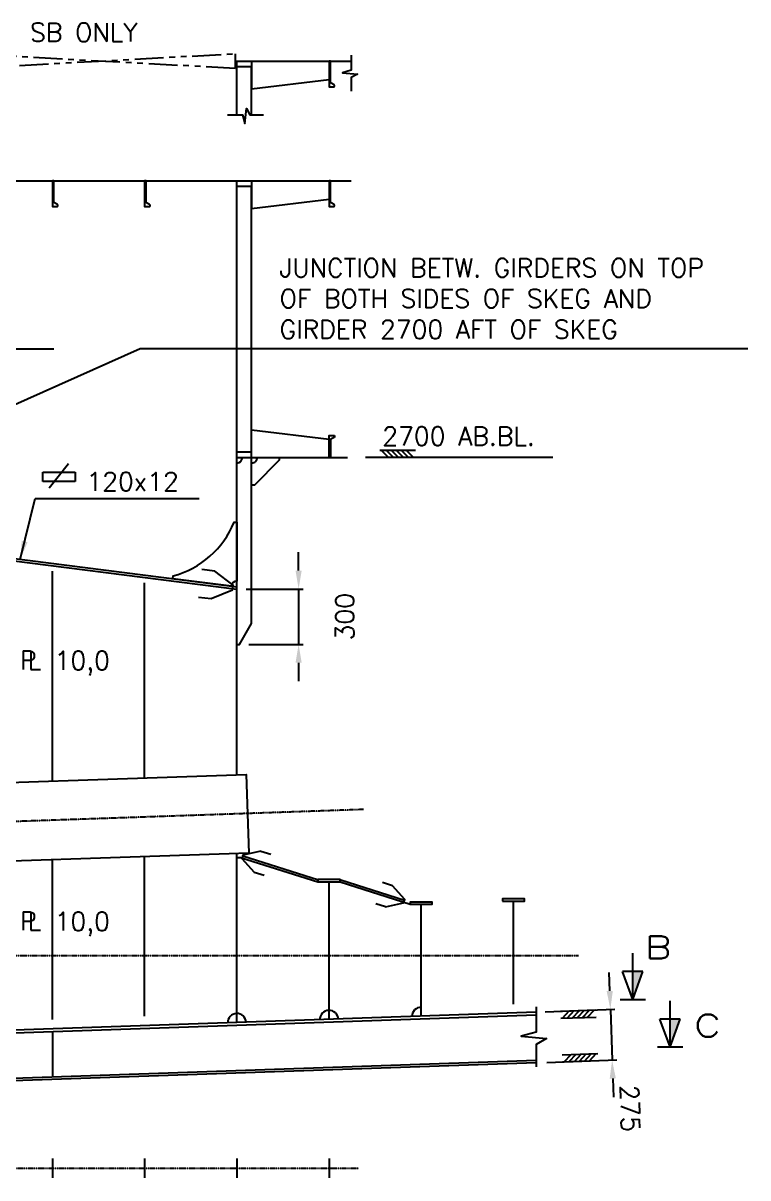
# Model space of a CAD drawing. Extents: x 53504 to 217282, y 25397 to 142583.
# Drawn here: x 143916 to 147847, y 130341 to 136600 of the extents above; entities that cross this region are included whole.
import ezdxf

# ---------------------------------------------------------------- set-up
doc = ezdxf.new("R2010")
doc.units = 0
doc.header["$LTSCALE"] = 250
doc.linetypes.add('PHANTOM', pattern=[2.1, 1.25, -0.2, 0.125, -0.2, 0.125, -0.2])
doc.linetypes.add('PHANTOM2', pattern=[1.25, 0.625, -0.125, 0.125, -0.125, 0.125, -0.125])
doc.layers.get('0').update_dxf_attribs({"linetype": 'CONTINUOUS'})
doc.layers.get('DEFPOINTS').update_dxf_attribs({"linetype": 'CONTINUOUS'})
for name, color, linetype in [('S0CO1', 1, 'CONTINUOUS'), ('S0CO2', 2, 'CONTINUOUS'), ('S0CO3', 3, 'CONTINUOUS'), ('S0CO5', 4, 'CONTINUOUS'), ('S0PH1', 1, 'PHANTOM'), ('S0PH2', 2, 'PHANTOM'), ('S0TX2', 2, 'CONTINUOUS'), ('S0TX4', 4, 'CONTINUOUS')]:
    doc.layers.add(name, color=color, linetype=linetype)
doc.styles.add('ROMANS', font='romans', dxfattribs={"height": 100})
doc.dimstyles.get("Standard").update_dxf_attribs({"dimscale": 50, "dimtxt": 2, "dimasz": 2, "dimexe": 0.5, "dimexo": 1, "dimgap": 1, "dimtad": 1, "dimdsep": 46, "dimtxsty": 'ROMANS', "dimcen": 1.5, "dimclrd": 1, "dimclre": 1, "dimclrt": 2, "dimazin": 2, "dimtfac": 1, "dimtmove": 2, "dimatfit": 3, "dimfxl": 1, "dimtvp": 100, "dimtolj": 1, "dimarcsym": 0})

# ---------------------------------------------------------------- blocks, each defined once
blk = doc.blocks.new('HP140x8')
at = {"color": 0}
blk.add_lwpolyline([(0, 0), (0, -140), (24, -140, 0.767327), (27, -128.8), (10.8, -119.4, -0.267949), (8, -114.7), (8, 0)], format="xyb", close=True, dxfattribs=at)
blk = doc.blocks.new('FLST-2')
at = {"layer": 'S0TX2', "color": 1}
for p, q in [((-221.6, 65.4), (-117, 197.8)), ((-256, 101.1), (-256, 151.1)), ((-256, 151.1), (-81, 151.1)), ((-81, 151.1), (-81, 101.1)), ((-81, 101.1), (-256, 101.1))]:
    blk.add_line(p, q, dxfattribs=at)
at = {"layer": 'S0TX2', "style": 'ROMANS'}
blk.add_attdef('FL.ST', (-20.1, 50), '', height=100, dxfattribs=at)
blk = doc.blocks.new('PLDIM2')
at = {"layer": 'S0TX2', "style": 'ROMANS'}
for s, p in [('P', (-19.2, 0.3)), ('L', (22.8, 0.3))]:
    blk.add_text(s, height=100, dxfattribs=at).set_placement(p)
blk.add_attdef('XX.X', (168.5, -1.5), '', height=100, dxfattribs=at)
blk = doc.blocks.new('KNE150')
at = {"layer": 'S0CO1', "color": 0}
blk.add_lwpolyline([(30, 0), (150, 0), (150, -15), (15, -150), (0, -150), (0, -30, 0.414214)], format="xyb", close=True, dxfattribs=at)
blk = doc.blocks.new('*D123')
at = {"layer": 'DEFPOINTS', "color": 0, "transparency": 16777216}
for p in [(146696.7, 131240.5), (146706.2, 130965.6), (147110.6, 130979.6)]:
    blk.add_point(p, dxfattribs=at)
at = {"layer": 'S0CO2', "color": 1, "lineweight": -2, "transparency": 16777216}
for p, q in [((147097.6, 131354.4), (147094.2, 131454.3)), ((146746.7, 131242.2), (147126.1, 131255.3)), ((147101.1, 131254.5), (147110.6, 130979.6)), ((146756.2, 130967.4), (147135.6, 130980.5)), ((147114.1, 130879.7), (147117.5, 130779.7))]:
    blk.add_line(p, q, dxfattribs=at)
at = {"layer": 'S0CO2', "color": 1, "transparency": 16777216}
for points in [[(147114.3, 131355), (147081, 131353.8), (147101.1, 131254.5)], [(147130.7, 130880.3), (147097.4, 130879.1), (147110.6, 130979.6)]]:
    blk.add_solid(points, dxfattribs=at)
at = {"layer": 'S0CO2', "color": 2, "transparency": 16777216, "insert": (147207.4, 130717.8), "char_height": 100, "attachment_point": 5, "rotation": 271.98178, "style": 'ROMANS'}
blk.add_mtext('\\A1;275', dxfattribs=at)
blk = doc.blocks.new('LLL')
at = {"layer": 'S0PH2'}
for p, q in [((41.6, 112.8), (41.6, 431.2)), ((110, 300.7), (-26.8, 300.7)), ((41.6, 112.8), (-26.8, 300.7)), ((41.6, 112.8), (110, 300.7)), ((-44.1, 112.8), (127.2, 112.8))]:
    blk.add_line(p, q, dxfattribs=at)
blk.add_solid([(110, 300.7), (41.6, 112.8), (110, 300.7), (41.6, 300.7)], dxfattribs=at)
blk = doc.blocks.new('HP120x8')
at = {"color": 0}
blk.add_lwpolyline([(0, 0), (0, -120), (24, -120, 0.767327), (27, -108.8), (10.5, -99.3, -0.267949), (8, -94.9), (8, 0)], format="xyb", close=True, dxfattribs=at)
blk = doc.blocks.new('*X7')
at = {"color": 0}
for p, q in [((13410.3, 17177.2), (13450.3, 17217.2)), ((13438.6, 17177.2), (13478.6, 17217.2)), ((13466.9, 17177.2), (13506.9, 17217.2)), ((13495.2, 17177.2), (13535.2, 17217.2)), ((13523.5, 17177.2), (13563.5, 17217.2)), ((13551.8, 17177.2), (13591.8, 17217.2))]:
    blk.add_line(p, q, dxfattribs=at)
blk = doc.blocks.new('TYKK')
at = {"layer": 'S0CO1'}
for p, q in [((-2.04, 0.82), (2.04, 0.82)), ((-2.04, 0), (2.04, 0))]:
    blk.add_line(p, q, dxfattribs=at)
at = {"layer": 'S0CO1', "xscale": 0.0204, "yscale": 0.0204, "zscale": 0.0204}
blk.add_blockref('*X7', (-275.41, -350.41), dxfattribs=at)
blk = doc.blocks.new('snip')
at = {"color": 0, "linetype": 'ByBlock'}
for p, q in [((-75, -150.9), (-75, -220.7)), ((75, -150.9), (75, -220.7))]:
    blk.add_line(p, q, dxfattribs=at)
blk.add_lwpolyline([(75, -150.9), (12.5, -42.7), (-12.5, -42.7), (-75, -150.9)], dxfattribs=at)
blk = doc.blocks.new('*D124')
at = {"layer": 'DEFPOINTS', "color": 0, "transparency": 16777216}
for p in [(145075.3, 133533.2), (145090.3, 133233.2), (145410.2, 133233.2)]:
    blk.add_point(p, dxfattribs=at)
at = {"layer": 'S0CO1', "color": 1, "lineweight": -2, "transparency": 16777216}
for p, q in [((145410.2, 133633.2), (145410.2, 133733.2)), ((145125.3, 133533.2), (145435.2, 133533.2)), ((145410.2, 133533.2), (145410.2, 133233.2)), ((145140.3, 133233.2), (145435.2, 133233.2)), ((145410.2, 133133.2), (145410.2, 133033.2))]:
    blk.add_line(p, q, dxfattribs=at)
at = {"layer": 'S0CO1', "color": 1, "transparency": 16777216}
for points in [[(145393.5, 133633.2), (145426.9, 133633.2), (145410.2, 133533.2)], [(145393.5, 133133.2), (145426.9, 133133.2), (145410.2, 133233.2)]]:
    blk.add_solid(points, dxfattribs=at)
at = {"layer": 'S0CO1', "color": 2, "transparency": 16777216, "insert": (145660.2, 133383.2), "char_height": 100, "attachment_point": 5, "rotation": 90, "style": 'ROMANS'}
blk.add_mtext('\\A1;300', dxfattribs=at)

msp = doc.modelspace()

# ---------------------------------------------------------------- linework, layer by layer
at = {"layer": 'S0CO1', "color": 0}
for points in [[(145155.287, 136394.575), (145155.287, 136244.575), (145575.287, 136294.575)], [(145155.287, 135745.943), (145155.287, 135595.943), (145575.287, 135645.943)], [(145155.287, 134245.943), (145155.287, 134395.943), (145575.287, 134345.943)], [(145075.287, 133233.175), (145090.287, 133233.175), (145155.287, 133345.758), (145155.287, 134245.943)], [(142075.287, 134053.509), (142612.1, 133986.939), (143538.09, 133727.467), (145075.287, 133533.174)], [(142101.778, 134062.316), (142614.471, 133998.737), (143540.475, 133739.261), (145076.792, 133545.079)], [(144867.032, 133489.724), (144936.263, 133480.97), (145051.501, 133529.397), (145054.637, 133554.2), (144955.079, 133629.785), (144885.849, 133638.539)], [(145075.287, 132078.538), (145095.287, 132078.538), (145515.287, 131946.08)], [(145107.068, 132087.405), (145518.896, 131957.524)], [(145635.287, 131946.08), (146015.287, 131824.66)], [(145638.939, 131957.511), (145984.689, 131847.035)]]:
    msp.add_lwpolyline(points, dxfattribs=at)
at = {"layer": 'S0CO1', "color": 0, "linetype": 'Continuous'}
for points in [[(145695.753, 136426.951), (145695.753, 136344.695), (145647.793, 136331.693), (145730.08, 136323.983), (145695.753, 136305.217), (145695.753, 136231.713)], [(145024.121, 136103.838), (145106.377, 136103.838), (145119.379, 136055.878), (145127.089, 136138.165), (145145.855, 136103.838), (145219.359, 136103.838)], [(146697.734, 131268.052), (146697.734, 131130.958), (146617.8, 131109.287), (146754.945, 131096.438), (146697.734, 131065.162), (146697.734, 130942.655)]]:
    msp.add_lwpolyline(points, dxfattribs=at)
at = {"layer": 'S0CO1', "color": 0, "flags": 128}
for points in [[(145075.287, 136364.575), (145155.287, 136364.575)], [(145155.287, 136104.212), (145155.287, 136364.575)], [(145075.287, 135715.943), (145155.287, 135715.943)], [(145155.287, 134275.943), (145155.287, 135715.943)], [(145075.287, 134275.943), (145155.287, 134275.943)]]:
    msp.add_lwpolyline(points, dxfattribs=at)
at = {"layer": 'S0CO1', "color": 0}
msp.add_lwpolyline([(145075.287, 133895.27), (145075.287, 133575.27, 0.37785025), (145045.524, 133549.031), (144728.05, 133589.158), (144729.931, 133604.04, 0.23430918), (145060.287, 133895.27)], format="xyb", close=True, dxfattribs=at)
for centre, radius, start, end in [((145075.287, 134245.943), 30, 270, 0), ((146075.287, 131216.66), 50, 90, 181.9644316), ((145075.287, 131182.361), 50, 1.9644316, 181.9644316), ((145575.287, 131199.511), 50, 1.9644316, 181.9644316)]:
    msp.add_arc(centre, radius, start, end, dxfattribs=at)
at = {"layer": 'S0CO2', "color": 0}
msp.add_line((144075.287, 131134.741), (144075.287, 130889.595), dxfattribs=at)
for points in [[(143101.546, 132032.146), (143074.516, 132003.211), (142608.974, 131987.359), (142592.537, 132470.079), (143057.77, 132485.921), (143086.708, 132458.888), (145126.582, 132528.34), (145141.111, 132101.587)], [(145515.287, 131946.08), (145635.287, 131946.08), (145635.287, 131958.08), (145515.287, 131958.08)], [(146015.287, 131824.66), (146135.287, 131824.66), (146135.287, 131836.66), (146015.287, 131836.66)], [(146515.287, 131841.81), (146635.287, 131841.81), (146635.287, 131853.81), (146515.287, 131853.81)]]:
    msp.add_lwpolyline(points, close=True, dxfattribs=at)
for points in [[(146697.734, 131240.494), (142610.287, 131099.058)], [(142610.806, 131084.067), (146697.734, 131225.485)], [(146697.734, 130965.329), (142441.031, 130818.037), (141730.287, 130883.359)], [(141811.666, 130890.943), (142441.46, 130833.06), (146697.734, 130980.338)]]:
    msp.add_lwpolyline(points, dxfattribs=at)
at = {"layer": 'S0CO3', "color": 0, "flags": 128}
for points in [[(144075.287, 132492.546), (144075.287, 133629.568)], [(144575.287, 132509.57), (144575.287, 133566.371)], [(144575.287, 131217.052), (144575.287, 132082.322)], [(144075.287, 131199.75), (144075.287, 132065.299)], [(145575.287, 131199.511), (145575.287, 131946.08)], [(146075.287, 131216.66), (146075.287, 131824.66)], [(146575.287, 131283.839), (146575.287, 131841.81)]]:
    msp.add_lwpolyline(points, dxfattribs=at)
at = {"layer": 'S0CO5', "color": 0, "flags": 128}
for points in [[(145065.287, 136394.575), (145696.043, 136394.575)], [(145075.287, 136104.212), (145075.287, 136394.575)], [(140075.287, 135745.943), (145696.043, 135745.943)], [(145075.287, 132526.593), (145075.287, 135745.943)], [(145075.287, 134245.943), (145674.8, 134245.943)], [(145075.287, 131182.361), (145075.287, 132099.346)]]:
    msp.add_lwpolyline(points, dxfattribs=at)
at = {"layer": 'S0PH1', "color": 0, "ltscale": 0.02}
for p, q in [((145761.281, 132338.107), (141237.385, 132181.552)), ((138470.826, 131545.943), (146927.69, 131545.943)), ((139364.584, 130393.793), (145735.037, 130393.793))]:
    msp.add_line(p, q, dxfattribs=at)
at = {"layer": 'S0PH1', "color": 0, "linetype": 'PHANTOM2'}
msp.add_lwpolyline([(145065.287, 136434.575), (145065.287, 136354.575), (143585.287, 136434.575), (143585.287, 136354.575), (145065.287, 136434.575)], close=True, dxfattribs=at)
at = {"layer": 'S0TX2', "color": 0}
for p, q in [((146789.762, 134245.943), (145772.524, 134245.943)), ((144075.287, 130446.293), (144075.287, 130341.293)), ((144575.287, 130446.293), (144575.287, 130341.293)), ((145075.287, 130446.293), (145075.287, 130341.293)), ((145575.287, 130446.293), (145575.287, 130341.293))]:
    msp.add_line(p, q, dxfattribs=at)
msp.add_lwpolyline([(142290.053, 134139.535), (142390.053, 134139.535), (142340.053, 134139.535), (142494.087, 134835.26), (144082.376, 134835.26)], dxfattribs=at)

# ---------------------------------------------------------------- block references
at = {"layer": 'S0CO1', "color": 0}
msp.add_blockref('KNE150', (145155.287, 134245.943), dxfattribs=at)
for p in [(143918.238, 133097.127), (143918.238, 131683.287)]:
    msp.add_blockref('PLDIM2', p, dxfattribs=at).add_auto_attribs({'XX.X': '10,0'})
for p, xscale, yscale, zscale, rotation in [((145072.791, 132092.194), 0.8000000000013296, 0.8000000000013296, 0.8000000000013296, 72.49597603786987), ((146015.287, 131830.66), 0.7999999999980753, 0.7999999999980753, 0.7999999999980753, 252.2799834967503)]:
    msp.add_blockref('snip', p, dxfattribs=dict(at, xscale=xscale, yscale=yscale, zscale=zscale, rotation=rotation))
at = {"layer": 'S0CO1', "color": 0, "xscale": 0.7999999999999546, "yscale": 0.7999999999999546, "zscale": 0.7999999999999546}
for p in [(147188.956, 131218.808), (147391.609, 130960.991)]:
    msp.add_blockref('LLL', p, dxfattribs=at)
at = {"layer": 'S0CO2', "color": 0}
for p in [(145575.287, 136394.575), (144075.287, 135745.943), (144575.287, 135745.943), (145575.287, 135745.943)]:
    msp.add_blockref('HP140x8', p, dxfattribs=at)
at = {"layer": 'S0CO2', "color": 0, "xscale": -1, "rotation": 180}
msp.add_blockref('HP120x8', (145575.287, 134245.943), dxfattribs=at)
at = {"layer": 'S0TX2', "color": 0, "xscale": -47.25, "yscale": 47.25, "zscale": 47.25}
msp.add_blockref('TYKK', (145946.993, 134245.943), dxfattribs=at)
at = {"layer": 'S0TX2', "color": 0}
msp.add_blockref('FLST-2', (144279.291, 134015.43), dxfattribs=at).add_auto_attribs({'FL.ST': '120x12'})
at = {"layer": 'S0TX2', "color": 0, "xscale": 47.25, "yscale": 47.25, "zscale": 47.25, "rotation": 1.980000000000053}
for p in [(146927.939, 131209.883), (146937.981, 130973.645)]:
    msp.add_blockref('TYKK', p, dxfattribs=at)

# ---------------------------------------------------------------- texts
at = {"layer": 'S0TX2', "color": 0, "style": 'ROMANS'}
for s, p in [('SB ONLY', (143953.51, 136500.462)), ('2700 AB.BL.', (145863.872, 134311.649))]:
    msp.add_text(s, height=100, dxfattribs=at).set_placement(p)
at = {"layer": 'S0TX2', "color": 0, "insert": (145307.184, 135323.863), "char_height": 100, "width": 2540.16604, "attachment_point": 1, "style": 'ROMANS'}
msp.add_mtext('JUNCTION BETW. GIRDERS ON TOP OF BOTH SIDES OF SKEG AND GIRDER 2700 AFT OF SKEG', dxfattribs=at)
at = {"layer": 'S0TX4', "color": 0, "style": 'ROMANS', "width": 1.35}
for s, p in [('B', (147286.797, 131529.778)), ('C', (147553.931, 131106.222))]:
    msp.add_text(s, height=121.6, dxfattribs=at).set_placement(p)

# ---------------------------------------------------------------- dimensions: what is measured, and where the dimension line sits
at = {"layer": 'S0CO1', "color": 0}
dim = msp.add_linear_dim(base=(145410.189, 133233.175), p1=(145075.287, 133533.174), p2=(145090.287, 133233.175), angle=90, dimstyle='STANDARD', dxfattribs=at)
dim.commit()
dim.dimension.update_dxf_attribs({"geometry": '*D124', "text_midpoint": (145660.189, 133383.175)})
at = {"layer": 'S0CO2', "color": 0}
dim = msp.add_linear_dim(base=(147110.617, 130979.616), p1=(146696.713, 131240.458), p2=(146706.223, 130965.623), angle=271.9817841, dimstyle='STANDARD', dxfattribs=at)
dim.commit()
dim.dimension.update_dxf_attribs({"geometry": '*D123', "text_midpoint": (147207.405, 130717.838), "dimtype": 161})

# ---------------------------------------------------------------- leaders
at = {"layer": 'S0TX2', "color": 0}
for points in [[(142325.287, 133842.147), (144550.074, 134837.242), (147847.037, 134837.242)], [(143900.447, 133693.763), (143982.278, 134024.344), (144870.529, 134024.344)]]:
    msp.add_leader(points, dimstyle='STANDARD', override={"dimgap": 1, "dimtad": 0}, dxfattribs=at)

doc.saveas('drawing.dxf')
